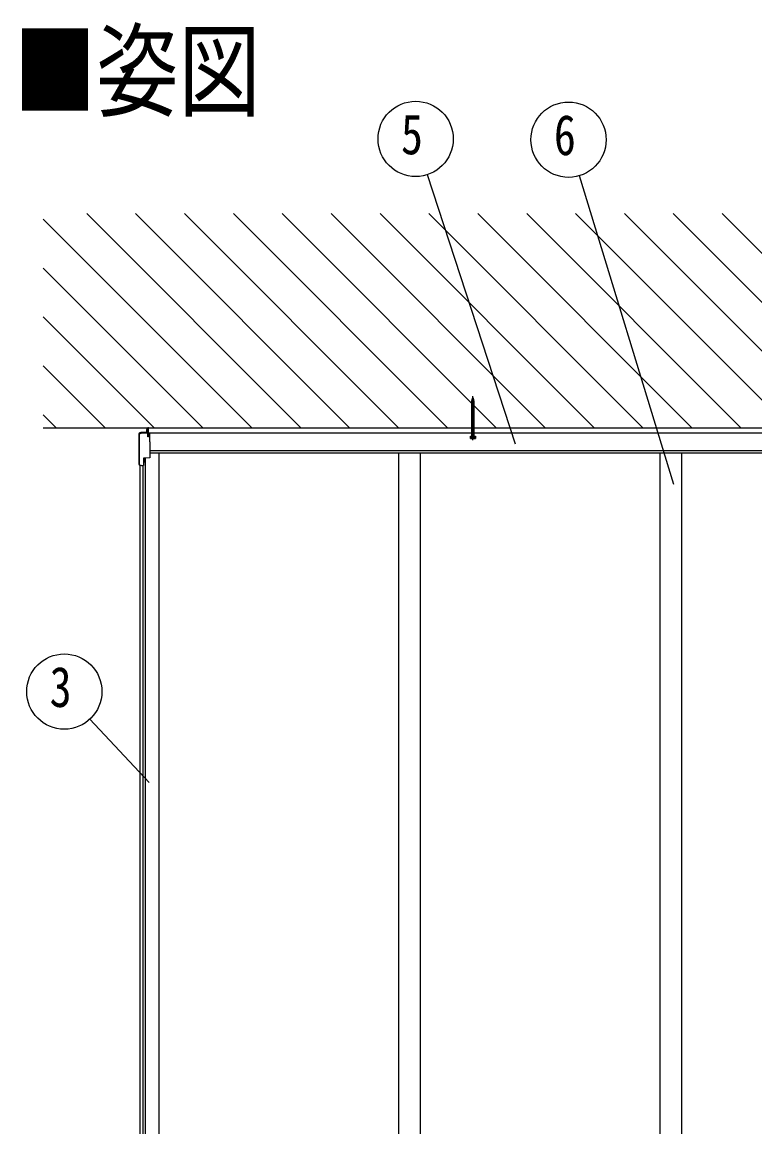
# Model space of a CAD drawing. Units: millimetres, scale not verified. Extents: x -14718 to 14718, y -10395 to 10395.
# Drawn here: x -10042 to -8359, y 73 to 2608 of the extents above; entities that cross this region are included whole.
import ezdxf
from ezdxf.enums import TextEntityAlignment as Align

# ---------------------------------------------------------------- set-up
doc = ezdxf.new("R2010")
doc.units = ezdxf.units.MM
doc.header["$LTSCALE"] = 50
for name, color, linetype in [('0-2_USER1', 3, 'Continuous'), ('0-3_YKK_11', 7, 'Continuous'), ('0-5_YKK_13', 4, 'Continuous'), ('0-6_YKK_A1', 4, 'Continuous'), ('0-7_YKK_D', 6, 'Continuous')]:
    doc.layers.add(name, color=color, linetype=linetype)
doc.styles.add('ＭＳ ゴシック', font='')
doc.styles.get('ＭＳ ゴシック').set_extended_font_data('MS Gothic')

msp = doc.modelspace()

# ---------------------------------------------------------------- linework, layer by layer
at = {"layer": '0-3_YKK_11'}
for p, q in [((-9006.82, 1648.6), (-9006.82, 1749.64)), ((-9009.82, 1734.6), (-9003.82, 1735.35)), ((-9009.82, 1732.1), (-9003.82, 1732.85)), ((-9009.82, 1729.6), (-9003.82, 1730.35)), ((-9009.82, 1727.1), (-9003.82, 1727.85)), ((-9009.82, 1724.6), (-9003.82, 1725.35)), ((-9009.13, 1742.18), (-9004.69, 1742.74)), ((-9009.07, 1739.1), (-9004.57, 1740.1)), ((-9009.07, 1736.6), (-9004.57, 1737.6)), ((-9009.07, 1734.85), (-9004.57, 1735.85)), ((-9009.07, 1734.1), (-9004.57, 1735.1)), ((-9009.07, 1732.35), (-9004.57, 1733.35)), ((-9009.07, 1731.6), (-9004.57, 1732.6)), ((-9009.07, 1729.85), (-9004.57, 1730.85)), ((-9009.07, 1729.1), (-9004.57, 1730.1)), ((-9009.07, 1727.35), (-9004.57, 1728.35)), ((-9009.07, 1724.85), (-9004.57, 1725.85)), ((-9008.23, 1744.8), (-9005.52, 1745.14)), ((-9008.21, 1742.54), (-9005.62, 1743.12)), ((-9007.56, 1744.43), (-9006.18, 1744.74)), ((-9007.28, 1745.25), (-9006.42, 1745.44)), ((-9004.57, 1740.06), (-9004.58, 1740.1)), ((-9009.82, 1722.1), (-9003.82, 1722.85)), ((-9009.82, 1719.6), (-9003.82, 1720.35)), ((-9009.82, 1717.1), (-9003.82, 1717.85)), ((-9009.82, 1714.6), (-9003.82, 1715.35)), ((-9009.82, 1712.1), (-9003.82, 1712.85)), ((-9009.82, 1709.6), (-9003.82, 1710.35)), ((-9009.82, 1707.1), (-9003.82, 1707.85)), ((-9009.82, 1704.6), (-9003.82, 1705.35)), ((-9009.82, 1702.1), (-9003.82, 1702.85)), ((-9009.82, 1699.6), (-9003.82, 1700.35)), ((-9009.07, 1722.35), (-9004.57, 1723.35)), ((-9009.07, 1719.85), (-9004.57, 1720.85)), ((-9009.07, 1719.1), (-9004.57, 1720.1)), ((-9009.07, 1717.35), (-9004.57, 1718.35)), ((-9009.07, 1716.6), (-9004.57, 1717.6)), ((-9009.07, 1714.85), (-9004.57, 1715.85)), ((-9009.07, 1712.35), (-9004.57, 1713.35)), ((-9009.07, 1709.1), (-9004.57, 1710.1)), ((-9009.07, 1707.35), (-9004.57, 1708.35)), ((-9009.07, 1706.6), (-9004.57, 1707.6)), ((-9009.07, 1704.1), (-9004.57, 1705.1)), ((-9009.07, 1702.35), (-9004.57, 1703.35)), ((-9009.07, 1701.6), (-9004.57, 1702.6)), ((-9009.07, 1699.85), (-9004.57, 1700.85)), ((-9009.07, 1699.1), (-9004.57, 1700.1)), ((-9009.07, 1697.35), (-9004.57, 1698.35)), ((-9753.32, 1671.82), (-9755.9, 1673.1)), ((-9753.56, 1676.5), (-9753.32, 1676.5)), ((-9753.56, 1664.7), (-9753.56, 1676.5)), ((-9009.82, 1697.1), (-9003.82, 1697.85)), ((-9009.82, 1694.6), (-9003.82, 1695.35)), ((-9009.82, 1692.1), (-9003.82, 1692.85)), ((-9009.82, 1689.6), (-9003.82, 1690.35)), ((-9009.82, 1687.1), (-9003.82, 1687.85)), ((-9009.82, 1684.6), (-9003.82, 1685.35)), ((-9009.82, 1682.1), (-9003.82, 1682.85)), ((-9009.82, 1679.6), (-9003.82, 1680.35)), ((-9009.82, 1677.1), (-9003.82, 1677.85)), ((-9009.82, 1674.6), (-9003.82, 1675.35)), ((-9009.07, 1696.6), (-9004.57, 1697.6)), ((-9009.07, 1694.85), (-9004.57, 1695.85)), ((-9009.07, 1694.1), (-9004.57, 1695.1)), ((-9009.07, 1692.35), (-9004.57, 1693.35)), ((-9009.07, 1691.6), (-9004.57, 1692.6)), ((-9009.07, 1689.85), (-9004.57, 1690.85)), ((-9009.07, 1689.1), (-9004.57, 1690.1)), ((-9009.07, 1686.6), (-9004.57, 1687.6)), ((-9009.07, 1684.85), (-9004.57, 1685.85)), ((-9009.07, 1684.1), (-9004.57, 1685.1)), ((-9009.07, 1681.6), (-9004.57, 1682.6)), ((-9009.07, 1679.85), (-9004.57, 1680.85)), ((-9009.07, 1679.1), (-9004.57, 1680.1)), ((-9009.07, 1677.35), (-9004.57, 1678.35)), ((-9009.07, 1676.6), (-9004.57, 1677.6)), ((-9009.07, 1674.85), (-9004.57, 1675.85)), ((-9009.07, 1674.1), (-9004.57, 1675.1)), ((-9009.07, 1672.35), (-9004.57, 1673.35)), ((-9753.32, 1669.39), (-9755.9, 1668.1)), ((-9009.82, 1672.1), (-9003.82, 1672.85)), ((-9009.82, 1669.6), (-9003.82, 1670.35)), ((-9009.82, 1667.1), (-9003.82, 1667.85)), ((-9009.82, 1664.6), (-9003.82, 1665.35)), ((-9009.82, 1662.1), (-9003.82, 1662.85)), ((-9009.7, 1656.6), (-9009.7, 1653.05)), ((-9009.07, 1671.6), (-9004.57, 1672.6)), ((-9009.07, 1669.85), (-9004.57, 1670.85)), ((-9009.07, 1669.1), (-9004.57, 1670.1)), ((-9009.07, 1667.35), (-9004.57, 1668.35)), ((-9009.07, 1666.6), (-9004.57, 1667.6)), ((-9009.07, 1664.85), (-9004.57, 1665.85)), ((-9009.07, 1664.1), (-9004.57, 1665.1)), ((-9009.07, 1662.35), (-9004.57, 1663.35)), ((-9009.07, 1661.6), (-9004.57, 1662.6)), ((-9009.07, 1657.1), (-9009.07, 1656.6)), ((-9004.57, 1657.1), (-9004.57, 1656.6)), ((-9003.93, 1653.05), (-9003.93, 1656.6))]:
    msp.add_line(p, q, dxfattribs=at)
for points in [[(-9004.57, 1740.1), (-9003.82, 1740.35), (-9009.82, 1739.6)], [(-9004.57, 1712.6), (-9004.57, 1710.85), (-9009.07, 1709.85), (-9009.07, 1711.6), (-9009.82, 1712.1), (-9009.07, 1712.35), (-9009.07, 1714.1), (-9009.82, 1714.6), (-9009.07, 1714.85), (-9009.07, 1716.6), (-9009.82, 1717.1), (-9009.07, 1717.35), (-9009.07, 1719.1), (-9009.82, 1719.6), (-9009.07, 1719.85), (-9009.07, 1721.6), (-9009.82, 1722.1), (-9009.07, 1722.35), (-9009.07, 1724.1), (-9009.82, 1724.6), (-9009.07, 1724.85), (-9009.07, 1726.6), (-9009.82, 1727.1), (-9009.07, 1727.35), (-9009.07, 1729.1), (-9009.82, 1729.6), (-9009.07, 1729.85), (-9009.07, 1731.6), (-9009.82, 1732.1), (-9009.07, 1732.35), (-9009.07, 1734.1), (-9009.82, 1734.6), (-9009.07, 1734.85), (-9009.07, 1736.6), (-9009.82, 1737.1), (-9009.07, 1737.35), (-9009.07, 1739.1), (-9009.82, 1739.6), (-9009.07, 1739.85), (-9009.07, 1740.06)], [(-9004.57, 1737.6), (-9003.82, 1737.85), (-9009.82, 1737.1)], [(-9009.07, 1740.06), (-9008.49, 1741.73), (-9009.13, 1742.18), (-9008.21, 1742.54), (-9007.56, 1744.43), (-9008.23, 1744.8), (-9007.28, 1745.25), (-9006.82, 1746.6), (-9006.42, 1745.44), (-9005.52, 1745.14), (-9006.18, 1744.74), (-9005.62, 1743.12), (-9004.69, 1742.74), (-9005.38, 1742.42), (-9008.49, 1741.73)], [(-9003.82, 1740.35), (-9004.57, 1740.85), (-9009.07, 1739.85)], [(-9003.82, 1737.85), (-9004.57, 1738.35), (-9009.07, 1737.35)], [(-9004.57, 1737.6), (-9004.57, 1735.85), (-9003.82, 1735.35), (-9004.57, 1735.1), (-9004.57, 1733.35), (-9003.82, 1732.85), (-9004.57, 1732.6), (-9004.57, 1730.85), (-9003.82, 1730.35), (-9004.57, 1730.1), (-9004.57, 1728.35), (-9003.82, 1727.85), (-9004.57, 1727.6), (-9009.07, 1726.6)], [(-9004.57, 1727.6), (-9004.57, 1725.85), (-9003.82, 1725.35), (-9004.57, 1725.1), (-9009.07, 1724.1)], [(-9004.57, 1725.1), (-9004.57, 1723.35), (-9003.82, 1722.85), (-9004.57, 1722.6), (-9009.07, 1721.6)], [(-9009.07, 1704.85), (-9009.07, 1706.6), (-9009.82, 1707.1), (-9009.07, 1707.35), (-9009.07, 1709.1), (-9009.82, 1709.6), (-9009.07, 1709.85)], [(-9009.07, 1687.35), (-9009.07, 1689.1), (-9009.82, 1689.6), (-9009.07, 1689.85), (-9009.07, 1691.6), (-9009.82, 1692.1), (-9009.07, 1692.35), (-9009.07, 1694.1), (-9009.82, 1694.6), (-9009.07, 1694.85), (-9009.07, 1696.6), (-9009.82, 1697.1), (-9009.07, 1697.35), (-9009.07, 1699.1), (-9009.82, 1699.6), (-9009.07, 1699.85), (-9009.07, 1701.6), (-9009.82, 1702.1), (-9009.07, 1702.35), (-9009.07, 1704.1), (-9009.82, 1704.6), (-9009.07, 1704.85), (-9004.57, 1705.85)], [(-9004.57, 1722.6), (-9004.57, 1720.85), (-9003.82, 1720.35), (-9004.57, 1720.1), (-9004.57, 1718.35), (-9003.82, 1717.85), (-9004.57, 1717.6), (-9004.57, 1715.85), (-9003.82, 1715.35), (-9004.57, 1715.1), (-9009.07, 1714.1)], [(-9004.57, 1715.1), (-9004.57, 1713.35), (-9003.82, 1712.85), (-9004.57, 1712.6), (-9009.07, 1711.6)], [(-9004.57, 1710.85), (-9003.82, 1710.35), (-9004.57, 1710.1), (-9004.57, 1708.35), (-9003.82, 1707.85), (-9004.57, 1707.6), (-9004.57, 1705.85), (-9003.82, 1705.35), (-9004.57, 1705.1), (-9004.57, 1703.35), (-9003.82, 1702.85), (-9004.57, 1702.6), (-9004.57, 1700.85), (-9003.82, 1700.35), (-9004.57, 1700.1), (-9004.57, 1698.35), (-9003.82, 1697.85), (-9004.57, 1697.6), (-9004.57, 1695.85), (-9003.82, 1695.35), (-9004.57, 1695.1), (-9004.57, 1693.35), (-9003.82, 1692.85), (-9004.57, 1692.6), (-9004.57, 1690.85), (-9003.82, 1690.35), (-9004.57, 1690.1), (-9004.57, 1688.35), (-9003.82, 1687.85), (-9004.57, 1687.6), (-9004.57, 1685.85), (-9003.82, 1685.35), (-9004.57, 1685.1), (-9004.57, 1683.35), (-9003.82, 1682.85), (-9004.57, 1682.6), (-9004.57, 1680.85), (-9003.82, 1680.35), (-9004.57, 1680.1), (-9004.57, 1678.35)], [(-9753.32, 1676.5), (-9753.32, 1664.7), (-9753.56, 1664.7)], [(-9009.07, 1682.35), (-9009.07, 1684.1), (-9009.82, 1684.6), (-9009.07, 1684.85), (-9009.07, 1686.6), (-9009.82, 1687.1), (-9009.07, 1687.35), (-9004.57, 1688.35)], [(-9009.07, 1658.6), (-9009.07, 1661.6), (-9009.82, 1662.1), (-9009.07, 1662.35), (-9009.07, 1664.1), (-9009.82, 1664.6), (-9009.07, 1664.85), (-9009.07, 1666.6), (-9009.82, 1667.1), (-9009.07, 1667.35), (-9009.07, 1669.1), (-9009.82, 1669.6), (-9009.07, 1669.85), (-9009.07, 1671.6), (-9009.82, 1672.1), (-9009.07, 1672.35), (-9009.07, 1674.1), (-9009.82, 1674.6), (-9009.07, 1674.85), (-9009.07, 1676.6), (-9009.82, 1677.1), (-9009.07, 1677.35), (-9009.07, 1679.1), (-9009.82, 1679.6), (-9009.07, 1679.85), (-9009.07, 1681.6), (-9009.82, 1682.1), (-9009.07, 1682.35), (-9004.57, 1683.35)], [(-9004.57, 1678.35), (-9003.82, 1677.85), (-9004.57, 1677.6), (-9004.57, 1675.85), (-9003.82, 1675.35), (-9004.57, 1675.1), (-9004.57, 1673.35), (-9003.82, 1672.85), (-9004.57, 1672.6), (-9004.57, 1670.85), (-9003.82, 1670.35), (-9004.57, 1670.1), (-9004.57, 1668.35), (-9003.82, 1667.85), (-9004.57, 1667.6), (-9004.57, 1665.85), (-9003.82, 1665.35), (-9004.57, 1665.1), (-9004.57, 1663.35), (-9003.82, 1662.85), (-9004.57, 1662.6), (-9004.57, 1658.6)], [(-9012.57, 1653.03), (-9012.57, 1656.6), (-9001.07, 1656.6), (-9001.07, 1653.03)], [(-9001.07, 1653.03), (-9001.82, 1652.6), (-9011.82, 1652.6), (-9012.57, 1653.03)], [(-9004.22, 1658.1), (-9004.22, 1658.6), (-9009.42, 1658.6), (-9009.42, 1658.1)]]:
    msp.add_lwpolyline(points, dxfattribs=at)
msp.add_lwpolyline([(-9001.07, 1657.1), (-9012.57, 1657.1), (-9012.57, 1658.1), (-9001.07, 1658.1)], close=True, dxfattribs=at)
for centre, radius, start, end in [((-9748.62, 1670.6), 7.7, 129.98313, 230.01687), ((-9011.15, 1655.15), 2.56, 236.25176, 304.38423), ((-9006.82, 1662.15), 9.55, 252.41203, 287.58797), ((-9002.49, 1655.15), 2.56, 235.61577, 303.74825)]:
    msp.add_arc(centre, radius, start, end, dxfattribs=at)
at = {"layer": '0-5_YKK_13'}
for p, q in [((-9753.32, 1656.75), (-9753.32, 1677.18)), ((-9751.82, 1677.18), (-9753.32, 1677.18)), ((-9773.69, 1662.43), (-9773.69, 1593.4)), ((-9773.29, 1660.7), (-9773.29, 1592.07)), ((-9755.38, 1666.93), (-9767.86, 1666.24)), ((-9754.18, 1665.28), (-9767.51, 1664.6)), ((-9751.82, 1656.75), (-9753.32, 1656.75)), ((-9748.82, 1644.88), (-9748.82, 1665.65)), ((-9748.82, 1644.88), (-9748.82, 1643.24)), ((-9748.82, 1643.45), (-9748.82, 1643.24)), ((-9748.82, 1643.24), (-9748.82, 1608.46)), ((-9762.65, 1607.79), (-9762.65, 1597.61))]:
    msp.add_line(p, q, dxfattribs=at)
for points in [[(-9773.68, 1663.19), (-9773.69, 1662.9), (-9773.69, 1662.43)], [(-9773.29, 1661.46), (-9773.29, 1660.93), (-9773.29, 1660.7)], [(-9767.86, 1666.24), (-9769.45, 1666.14), (-9771.17, 1665.98), (-9771.18, 1665.98)], [(-9748.82, 1608.46), (-9763.02, 1607.77), (-9763.02, 1590.56), (-9764.13, 1590.56)], [(-9773.22, 1592.04), (-9773.28, 1592.06), (-9773.29, 1592.07)], [(-9762.79, 1595.65), (-9762.79, 1590.66), (-9763.02, 1590.56)]]:
    msp.add_lwpolyline(points, dxfattribs=at)
for centre, radius, start, end in [((-9770.94, 1663.25), 2.73, 95.02177, 181.25077), ((-9770.4, 1661.51), 2.87, 94.34735, 180.89355), ((-9765.2, 1609.3), 55.36, 92.39604, 95.62484), ((-9773.33, 1594.34), 1.01, 249.16063, 272.29684), ((-9708.87, 1919.1), 333.33, 258.8691, 260.19652), ((-9764.3, 1602.11), 11.55, 263.44833, 270.84546)]:
    msp.add_arc(centre, radius, start, end, dxfattribs=at)
at = {"layer": '0-6_YKK_A1'}
for p, q in [((-9514.28, 1677.18), (-9993.09, 2155.99)), ((-9402.02, 1677.18), (-9893.5, 2168.65)), ((-9289.77, 1677.18), (-9781.24, 2168.65)), ((-9177.52, 1677.18), (-9668.99, 2168.65)), ((-9065.26, 1677.18), (-9556.74, 2168.65)), ((-8953.01, 1677.18), (-9444.48, 2168.65)), ((-8840.76, 1677.18), (-9332.23, 2168.65)), ((-8728.51, 1677.18), (-9219.98, 2168.65)), ((-8616.25, 1677.18), (-9107.72, 2168.65)), ((-8504, 1677.18), (-8995.47, 2168.65)), ((-8391.75, 1677.18), (-8883.22, 2168.65)), ((-8279.49, 1677.18), (-8770.96, 2168.65)), ((-8167.24, 1677.18), (-8658.71, 2168.65)), ((-8054.99, 1677.18), (-8546.46, 2168.65)), ((-7942.73, 1677.18), (-8434.2, 2168.65)), ((-9626.53, 1677.18), (-9993.09, 2043.73)), ((-9738.78, 1677.18), (-9993.09, 1931.48)), ((-9851.04, 1677.18), (-9993.09, 1819.23)), ((-9963.29, 1677.18), (-9993.09, 1706.98)), ((-9993.09, 1677.18), (-4056.77, 1677.18)), ((-9751.82, 1656.75), (-9751.82, 1677.18)), ((-9751.82, 1665.65), (-4351.82, 1665.65)), ((-9748.82, 1625.29), (-4354.82, 1625.29)), ((-9758.12, -2173.8), (-9758.12, 1607.81)), ((-9748.82, 1620.16), (-4354.82, 1620.16)), ((-9726.82, -2173.8), (-9726.82, 1620.16)), ((-9176.82, -2173.8), (-9176.82, 1620.16)), ((-9126.82, -2173.8), (-9126.82, 1620.16)), ((-8576.82, -2173.8), (-8576.82, 1620.16)), ((-8526.82, -2173.8), (-8526.82, 1620.16)), ((-9770.82, -2139.11), (-9770.82, 1591.58)), ((-9763.82, -2140.32), (-9763.82, 1590.56))]:
    msp.add_line(p, q, dxfattribs=at)
at = {"layer": '0-7_YKK_D'}
for p, q in [((-8909.15, 1639.56), (-9111.3, 2257.83)), ((-8545.58, 1547.53), (-8761.79, 2255.58)), ((-9750.25, 863.64), (-9885.96, 1008.9))]:
    msp.add_line(p, q, dxfattribs=at)
for centre in [(-9138.15, 2339.95), (-8787.03, 2338.21), (-9944.94, 1072.03)]:
    msp.add_circle(centre, 86.4, dxfattribs=at)

# ---------------------------------------------------------------- texts
at = {"layer": '0-2_USER1', "style": 'ＭＳ ゴシック', "width": 0.8}
msp.add_text('■姿図', height=173.2, dxfattribs=at).set_placement((-10060.79, 2357.59), align=Align.BOTTOM_LEFT)
at = {"layer": '0-7_YKK_D', "style": 'ＭＳ ゴシック', "width": 0.8}
for s, p in [('5', (-9171.75, 2276.95)), ('6', (-8820.63, 2275.21)), ('3', (-9978.54, 1009.03))]:
    msp.add_text(s, height=92.38, dxfattribs=at).set_placement(p, align=Align.BOTTOM_LEFT)

doc.saveas('drawing.dxf')
